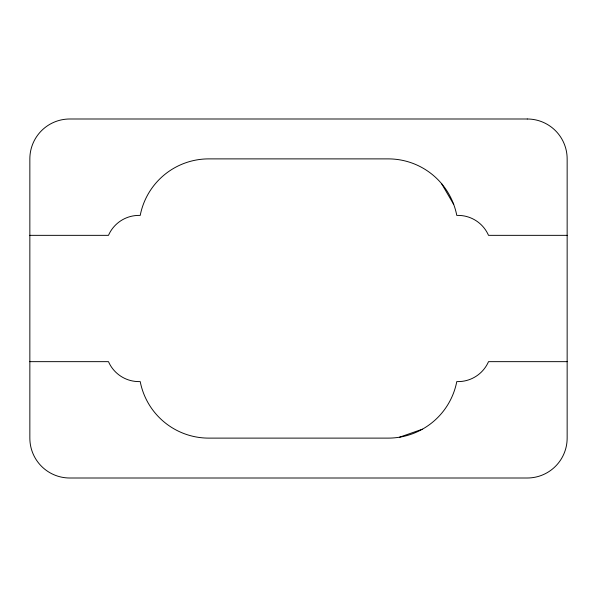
<?xml version="1.0" encoding="UTF-8"?>
<svg xmlns="http://www.w3.org/2000/svg" width="597" height="597" viewBox="0 0 597 597"><rect width="100%" height="100%" fill="white"/><g stroke="black" fill="none" stroke-linecap="round" stroke-linejoin="round"><path stroke-width="0.9" d="M399.602 437.183L422.363 429.213M29.85 235.345L108.475 235.345A33.238 33.238 0 0 1 138.944 215.398L140.22 215.398A69.804 69.804 0 0 1 208.749 158.884L388.251 158.884A69.804 69.804 0 0 1 456.78 215.398L458.056 215.398A33.238 33.238 0 0 1 488.525 235.345L567.15 235.345M29.85 361.655L108.475 361.655A33.238 33.238 0 0 0 138.944 381.602L140.22 381.602A69.804 69.804 0 0 0 208.749 438.116L388.251 438.116A69.804 69.804 0 0 0 456.78 381.602L458.056 381.602A33.238 33.238 0 0 0 488.525 361.655L567.15 361.655M441.549 183.607L453.705 204.428M527.263 118.997L69.737 118.997A39.887 39.887 0 0 0 29.85 158.884L29.85 438.116A39.887 39.887 0 0 0 69.737 478.003L527.263 478.003A39.887 39.887 0 0 0 567.15 438.116L567.15 158.884A39.887 39.887 0 0 0 527.263 118.997"/></g></svg>
